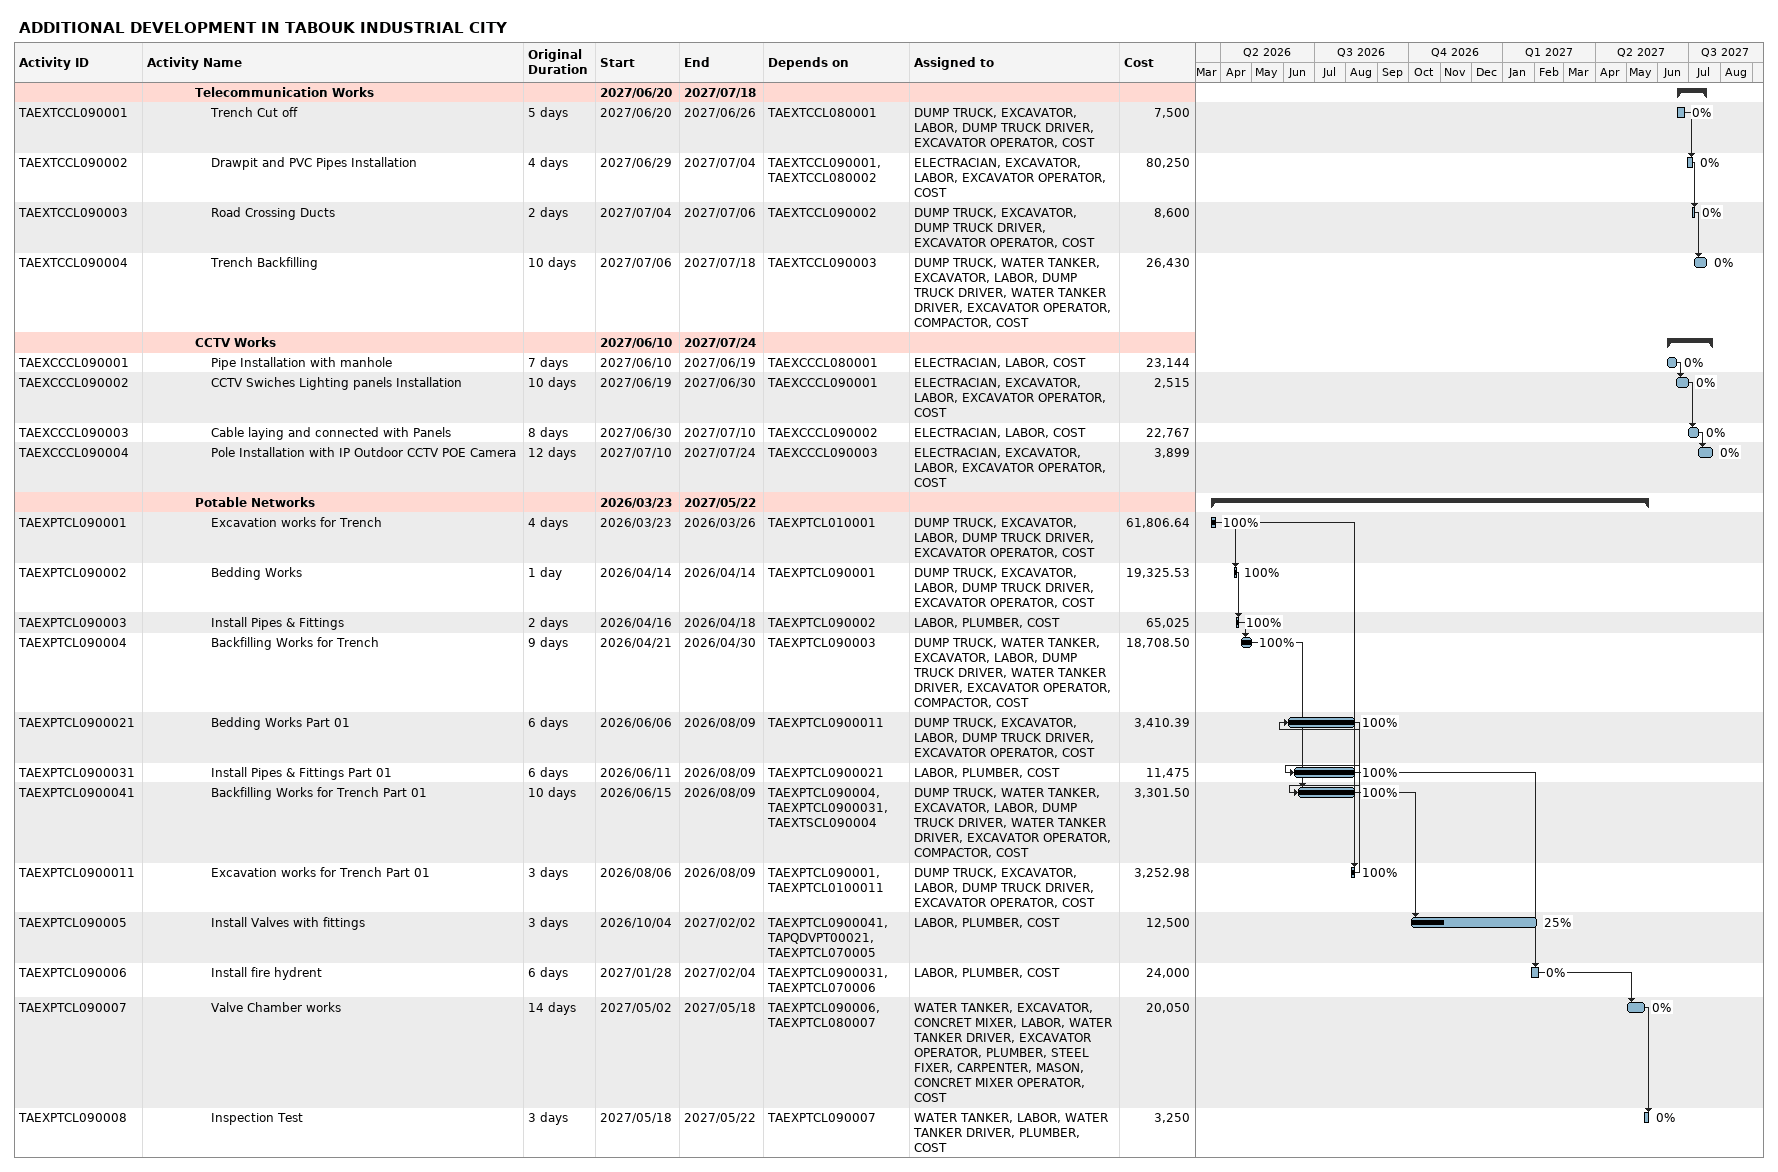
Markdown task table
ADDITIONAL DEVELOPMENT IN TABOUK INDUSTRIAL CITY

| ID | Level | Task | Original duration | Start | Finish | Predecessors | Resources | % complete | Cost |
|---|---|---|---|---|---|---|---|---|---|
|  | 4 | **Telecommunication Works** |  | 2027-06-20 | 2027-07-18 |  |  |  |  |
| TAEXTCCL090001 | 5 | Trench Cut off | 5d | 2027-06-20 | 2027-06-26 | TAEXTCCL080001 | DUMP TRUCK, EXCAVATOR, LABOR, DUMP TRUCK DRIVER, EXCAVATOR OPERATOR, COST | 0 | 7500 |
| TAEXTCCL090002 | 5 | Drawpit and PVC Pipes Installation | 4d | 2027-06-29 | 2027-07-04 | TAEXTCCL090001, TAEXTCCL080002 | ELECTRACIAN, EXCAVATOR, LABOR, EXCAVATOR OPERATOR, COST | 0 | 80250 |
| TAEXTCCL090003 | 5 | Road Crossing Ducts | 2d | 2027-07-04 | 2027-07-06 | TAEXTCCL090002 | DUMP TRUCK, EXCAVATOR, DUMP TRUCK DRIVER, EXCAVATOR OPERATOR, COST | 0 | 8600 |
| TAEXTCCL090004 | 5 | Trench Backfilling | 10d | 2027-07-06 | 2027-07-18 | TAEXTCCL090003 | DUMP TRUCK, WATER TANKER, EXCAVATOR, LABOR, DUMP TRUCK DRIVER, WATER TANKER DRIVER, EXCAVATOR OPERATOR, COMPACTOR, COST | 0 | 26430 |
|  | 4 | **CCTV Works** |  | 2027-06-10 | 2027-07-24 |  |  |  |  |
| TAEXCCCL090001 | 5 | Pipe Installation with manhole | 7d | 2027-06-10 | 2027-06-19 | TAEXCCCL080001 | ELECTRACIAN, LABOR, COST | 0 | 23144 |
| TAEXCCCL090002 | 5 | CCTV Swiches Lighting panels Installation | 10d | 2027-06-19 | 2027-06-30 | TAEXCCCL090001 | ELECTRACIAN, EXCAVATOR, LABOR, EXCAVATOR OPERATOR, COST | 0 | 2515 |
| TAEXCCCL090003 | 5 | Cable laying and connected with Panels | 8d | 2027-06-30 | 2027-07-10 | TAEXCCCL090002 | ELECTRACIAN, LABOR, COST | 0 | 22767 |
| TAEXCCCL090004 | 5 | Pole Installation with IP Outdoor CCTV POE Camera | 12d | 2027-07-10 | 2027-07-24 | TAEXCCCL090003 | ELECTRACIAN, EXCAVATOR, LABOR, EXCAVATOR OPERATOR, COST | 0 | 3899 |
|  | 4 | **Potable Networks** |  | 2026-03-23 | 2027-05-22 |  |  |  |  |
| TAEXPTCL090001 | 5 | Excavation works for Trench | 4d | 2026-03-23 | 2026-03-26 | TAEXPTCL010001 | DUMP TRUCK, EXCAVATOR, LABOR, DUMP TRUCK DRIVER, EXCAVATOR OPERATOR, COST | 100 | 61806.64 |
| TAEXPTCL090002 | 5 | Bedding Works | 1d | 2026-04-14 | 2026-04-14 | TAEXPTCL090001 | DUMP TRUCK, EXCAVATOR, LABOR, DUMP TRUCK DRIVER, EXCAVATOR OPERATOR, COST | 100 | 19325.53 |
| TAEXPTCL090003 | 5 | Install Pipes & Fittings | 2d | 2026-04-16 | 2026-04-18 | TAEXPTCL090002 | LABOR, PLUMBER, COST | 100 | 65025 |
| TAEXPTCL090004 | 5 | Backfilling Works for Trench | 9d | 2026-04-21 | 2026-04-30 | TAEXPTCL090003 | DUMP TRUCK, WATER TANKER, EXCAVATOR, LABOR, DUMP TRUCK DRIVER, WATER TANKER DRIVER, EXCAVATOR OPERATOR, COMPACTOR, COST | 100 | 18708.50 |
| TAEXPTCL0900021 | 5 | Bedding Works Part 01 | 6d | 2026-06-06 | 2026-08-09 | TAEXPTCL0900011 | DUMP TRUCK, EXCAVATOR, LABOR, DUMP TRUCK DRIVER, EXCAVATOR OPERATOR, COST | 100 | 3410.39 |
| TAEXPTCL0900031 | 5 | Install Pipes & Fittings Part 01 | 6d | 2026-06-11 | 2026-08-09 | TAEXPTCL0900021 | LABOR, PLUMBER, COST | 100 | 11475 |
| TAEXPTCL0900041 | 5 | Backfilling Works for Trench Part 01 | 10d | 2026-06-15 | 2026-08-09 | TAEXPTCL090004, TAEXPTCL0900031, TAEXTSCL090004 | DUMP TRUCK, WATER TANKER, EXCAVATOR, LABOR, DUMP TRUCK DRIVER, WATER TANKER DRIVER, EXCAVATOR OPERATOR, COMPACTOR, COST | 100 | 3301.50 |
| TAEXPTCL0900011 | 5 | Excavation works for Trench Part 01 | 3d | 2026-08-06 | 2026-08-09 | TAEXPTCL090001, TAEXPTCL0100011 | DUMP TRUCK, EXCAVATOR, LABOR, DUMP TRUCK DRIVER, EXCAVATOR OPERATOR, COST | 100 | 3252.98 |
| TAEXPTCL090005 | 5 | Install Valves with fittings | 3d | 2026-10-04 | 2027-02-02 | TAEXPTCL0900041, TAPQDVPT00021, TAEXPTCL070005 | LABOR, PLUMBER, COST | 25 | 12500 |
| TAEXPTCL090006 | 5 | Install fire hydrent | 6d | 2027-01-28 | 2027-02-04 | TAEXPTCL0900031, TAEXPTCL070006 | LABOR, PLUMBER, COST | 0 | 24000 |
| TAEXPTCL090007 | 5 | Valve Chamber works | 14d | 2027-05-02 | 2027-05-18 | TAEXPTCL090006, TAEXPTCL080007 | WATER TANKER, EXCAVATOR, CONCRET MIXER, LABOR, WATER TANKER DRIVER, EXCAVATOR OPERATOR, PLUMBER, STEEL FIXER, CARPENTER, MASON, CONCRET MIXER OPERATOR, COST | 0 | 20050 |
| TAEXPTCL090008 | 5 | Inspection Test | 3d | 2027-05-18 | 2027-05-22 | TAEXPTCL090007 | WATER TANKER, LABOR, WATER TANKER DRIVER, PLUMBER, COST | 0 | 3250 |
